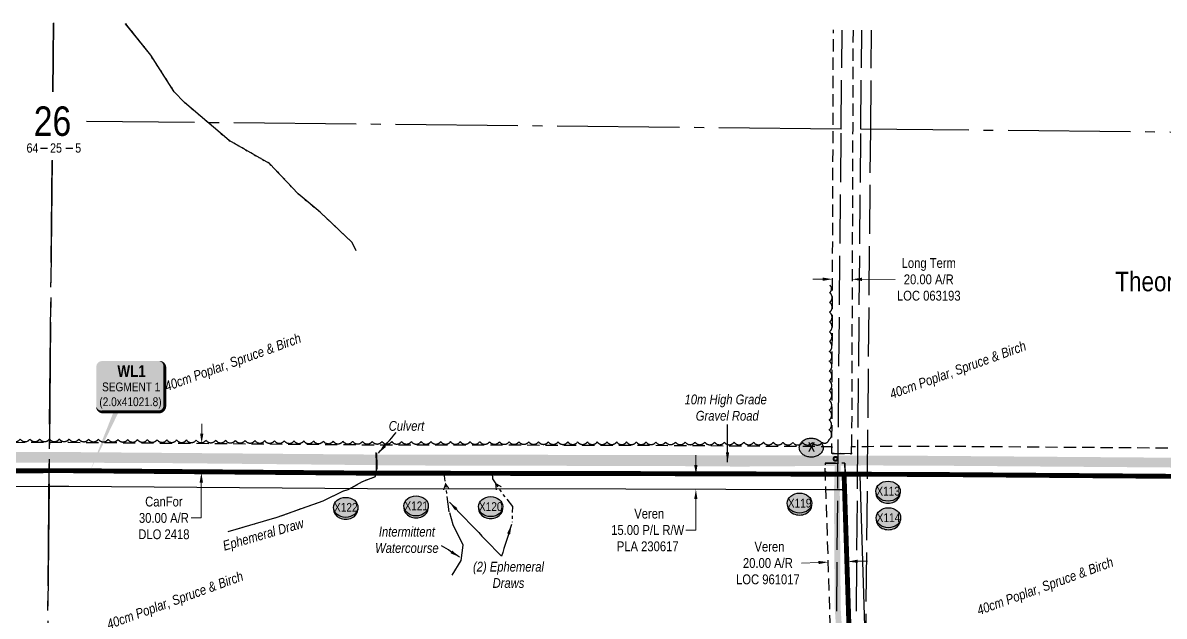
# Model space of a CAD drawing. Extents: x 454172 to 490274, y 6043290 to 6049925.
# Drawn here: x 456708 to 457873, y 6046310 to 6046915 of the extents above; entities that cross this region are included whole.
import ezdxf
from ezdxf.enums import TextEntityAlignment as Align

# ---------------------------------------------------------------- set-up
doc = ezdxf.new("R2010")
doc.units = 0
doc.header["$LTSCALE"] = 5
doc.header["$PDMODE"] = 35
doc.header["$PDSIZE"] = 5
for name, pattern in [('0', [1, 1, 0]), ('foc-ACCESSROAD', [3.75, 2.5, -1.25]), ('foc-QUARTERLINE', [33, 25, -3, 2, -3]), ('foc-TOPO', [1, 0.2, -0.8]), ('foc-TOPO-ephemeral', [6.25, 3.125, -0.625, 0.625, -0.625, 0.625, -0.625]), ('foc-UNSURVEYED', [12.5, 10, -2.5]), ('foc-WHEELTRACKS', [2, 0.4, -1.6])]:
    doc.linetypes.add(name, pattern=pattern)
doc.layers.get('Defpoints').update_dxf_attribs({"color": 9})
for name, color, linetype in [('10', 1, 'Continuous'), ('9', 3, 'Continuous'), ('AS-ROADS', 254, 'Continuous'), ('C-AR', 13, 'foc-ACCESSROAD'), ('C-RW', 13, 'Continuous'), ('C-SYMBOL', 7, 'Continuous'), ('CG-NOTES', 7, 'Continuous'), ('F-AR', 190, 'foc-ACCESSROAD'), ('L-QSEC', 8, 'foc-QUARTERLINE'), ('L-SECLBL', 7, 'Continuous'), ('L-SECQ', 8, 'foc-QUARTERLINE'), ('L-USEC', 7, 'foc-UNSURVEYED'), ('P-CROSSINGS', 250, 'Continuous'), ('P-PROPOSED', 10, 'Continuous'), ('T-BUSH', 110, '0'), ('T-BUSH-T', 110, 'Continuous'), ('T-DRAW', 143, 'foc-TOPO-ephemeral'), ('T-GENERAL', 48, 'foc-TOPO'), ('T-WATER', 160, 'Continuous'), ('T-WATER-P3', 160, 'foc-WHEELTRACKS'), ('T-WATER-T', 170, 'Continuous')]:
    doc.layers.add(name, color=color, linetype=linetype)
for name, color, linetype, lineweight in [('C-AR-T', 13, 'Continuous', 9), ('C-RW-T', 13, 'Continuous', 9), ('F-AR-T', 190, 'Continuous', 9)]:
    doc.layers.add(name, color=color, linetype=linetype, lineweight=lineweight)
doc.styles.add('175L', font='ARIALN.TTF', dxfattribs={"height": 20})
doc.styles.add('80', font='ARIALN.TTF', dxfattribs={"height": 10})
doc.styles.add('80CG', font='ARIALN.TTF', dxfattribs={"height": 10})
doc.styles.add('80L', font='ARIALN.TTF', dxfattribs={"height": 10})
doc.styles.add('80LS', font='ARIALNI.TTF', dxfattribs={"height": 10})
doc.styles.add('BOLD', font='ARIALNB.TTF')
doc.styles.add('Crossing', font='ARIALN.TTF', dxfattribs={"height": 10})
doc.styles.add('foc-LtypeFont', font='ARIALN.TTF', dxfattribs={"height": 7.35})
doc.styles.add('SIMPLEX', font='ARIALN.TTF')
doc.linetypes.add('foc-TOPO-flowdirection-NOLINE', pattern='A,0,[">",foc-LtypeFont,S=0.3,R=0,X=0,Y=-0.945],-20,[">",foc-LtypeFont,S=0.3,R=0,X=0,Y=-0.945],0', length=20)
doc.dimstyles.new('Compass 5 000', dxfattribs={"dimscale": 5, "dimtxt": 9, "dimasz": 2, "dimexe": 0.2, "dimexo": 0.0625, "dimgap": 0.5, "dimtad": 0, "dimtih": 1, "dimtoh": 1, "dimzin": 0, "dimdsep": 46, "dimtxsty": '80CG', "dimcen": 0.1, "dimse1": 1, "dimse2": 1, "dimclrd": 256, "dimclrt": 256, "dimaunit": 1, "dimadec": 4, "dimazin": 0, "dimtfac": 0.06, "dimtofl": 0, "dimtmove": 0, "dimatfit": 1, "dimfxl": 0.2, "dimtolj": 1, "dimtzin": 0, "dimlwd": -1, "dimarcsym": 0})

# ---------------------------------------------------------------- blocks, each defined once
blk = doc.blocks.new('L-SECLBL')
at = {"layer": '9', "color": 7}
for p, q in [((-5.1, -27.8), (-12.3, -27.8)), ((20.7, -27.8), (13.5, -27.8))]:
    blk.add_line(p, q, dxfattribs=at)
at = {"layer": '10', "color": 2, "style": 'SIMPLEX'}
blk.add_attdef('SEC', text='', height=30, dxfattribs=at).set_placement((0, 0), align=Align.MIDDLE)
at = {"layer": '10', "color": 5, "style": '80L'}
blk.add_attdef('TWP', text='', height=9.5, dxfattribs=at).set_placement((-14.4, -27.4), align=Align.MIDDLE_RIGHT)
blk.add_attdef('RGE', text='', height=9.5, dxfattribs=at).set_placement((3.6, -27.4), align=Align.MIDDLE_CENTER)
blk.add_attdef('MER', text='', height=9.5, dxfattribs=at).set_placement((23.2, -27.4), align=Align.MIDDLE_LEFT)
blk = doc.blocks.new('*D243')
at = {"layer": 'C-AR-T', "transparency": 16777216}
for p, q in [((457519.8, 6046364.4), (457502.5, 6046363.9)), ((457559.8, 6046365.7), (457569.8, 6046366))]:
    blk.add_line(p, q, dxfattribs=at)
for points in [[(457519.8, 6046366.1), (457519.9, 6046362.8), (457529.8, 6046364.8)], [(457559.8, 6046367.4), (457559.9, 6046364.1), (457549.8, 6046365.4)]]:
    blk.add_solid(points, dxfattribs=at)
at = {"layer": 'Defpoints', "color": 0, "transparency": 16777216}
for p in [(457529.5, 6046376.3), (457549.4, 6046376.9), (457529.8, 6046364.8)]:
    blk.add_point(p, dxfattribs=at)
at = {"layer": 'C-AR-T', "transparency": 16777216, "insert": (457468.2, 6046363.9), "char_height": 10, "attachment_point": 5, "style": '80CG'}
blk.add_mtext('\\A1; Veren\\P20.00 A/R\\PLOC 961017', dxfattribs=at)
blk = doc.blocks.new('*D246')
at = {"layer": 'C-RW-T', "transparency": 16777216}
for p, q in [((457394.7, 6046464.1), (457394.7, 6046474.1)), ((457394.7, 6046429.1), (457394.6, 6046397.6)), ((457394.6, 6046397.6), (457384.6, 6046397.6))]:
    blk.add_line(p, q, dxfattribs=at)
for points in [[(457393, 6046464.1), (457396.4, 6046464.1), (457394.7, 6046454.1)], [(457393, 6046429.1), (457396.3, 6046429.1), (457394.7, 6046439.1)]]:
    blk.add_solid(points, dxfattribs=at)
at = {"layer": 'Defpoints', "color": 0, "transparency": 16777216}
for p in [(457311.1, 6046454.2), (457311.1, 6046439.2), (457394.7, 6046439.1)]:
    blk.add_point(p, dxfattribs=at)
at = {"layer": 'C-RW-T', "transparency": 16777216, "insert": (457345.5, 6046397.6), "char_height": 10, "attachment_point": 5, "style": '80CG'}
blk.add_mtext('\\A1; Veren\\P15.00 P/L R/W\\PPLA 230617', dxfattribs=at)
blk = doc.blocks.new('AA')
at = {"const_width": 4}
blk.add_lwpolyline([(-1, 0, 1), (1, 0, 1)], format="xyb", close=True, dxfattribs=at)
blk.add_circle((0, 0), 2)
blk = doc.blocks.new('Route_Letters')
h = blk.add_hatch(color=255)
h.dxf.hatch_style = 1
edge = h.paths.add_edge_path()
edge.add_ellipse((-0.1, 0.5), major_axis=(-12, 0), ratio=0.789318, start_angle=0, end_angle=360)
at = {"color": 5}
blk.add_open_spline([(-12.3, 0.5), (-12.3, -0.3), (-12.2, -1), (-11.7, -2.8), (-11.1, -3.9), (-9.6, -5.8), (-8.5, -6.7), (-6.2, -8), (-4.9, -8.5), (-2.1, -9.2), (-0.7, -9.3), (2.2, -9.1), (3.6, -8.8), (6.3, -7.9), (7.5, -7.2), (9.5, -5.6), (10.4, -4.6), (11.6, -2.5), (12, -1.4), (12.2, 0.9), (12, 2.1), (11.2, 4.3), (10.5, 5.4), (8.8, 7.2), (7.7, 8), (5.3, 9.2), (3.9, 9.7), (1.1, 10.2), (-0.4, 10.2), (-3.2, 9.9), (-4.6, 9.6), (-7.2, 8.5), (-8.3, 7.7), (-10.2, 6), (-11, 5), (-12, 2.9), (-12.3, 1.7), (-12.3, 0.5), (-12.3, 0.5), (-12.3, 0.5)], degree=3, knots=[0, 0, 0, 0, 0.219529, 0.219529, 0.575727, 0.575727, 0.931924, 0.931924, 1.288121, 1.288121, 1.644318, 1.644318, 2.000515, 2.000515, 2.356712, 2.356712, 2.712909, 2.712909, 3.069107, 3.069107, 3.425304, 3.425304, 3.781501, 3.781501, 4.137698, 4.137698, 4.493895, 4.493895, 4.850092, 4.850092, 5.20629, 5.20629, 5.562487, 5.562487, 5.918684, 5.918684, 6.274881, 6.274881, 6.283185, 6.283185, 6.283185, 6.283185], dxfattribs=at)
at = {"color": 14, "style": 'BOLD'}
blk.add_attdef('A', text='', height=9.5, dxfattribs=at).set_placement((0.2, 1), align=Align.MIDDLE)
blk = doc.blocks.new('*D120')
at = {"layer": 'Defpoints', "color": 0, "transparency": 16777216}
for p in [(457534.2, 6046666.6), (457554.2, 6046666.5), (457534.2, 6046653.5)]:
    blk.add_point(p, dxfattribs=at)
at = {"layer": 'F-AR-T', "transparency": 16777216}
for p, q in [((457524.2, 6046653.5), (457514.2, 6046653.6)), ((457564.2, 6046653.4), (457598.1, 6046653.3))]:
    blk.add_line(p, q, dxfattribs=at)
for points in [[(457524.2, 6046655.2), (457524.2, 6046651.9), (457534.2, 6046653.5)], [(457564.2, 6046655.1), (457564.2, 6046651.7), (457554.2, 6046653.4)]]:
    blk.add_solid(points, dxfattribs=at)
at = {"layer": 'F-AR-T', "transparency": 16777216, "insert": (457632.4, 6046653.3), "char_height": 10, "attachment_point": 5, "style": '80CG'}
blk.add_mtext('\\A1;Long Term\\P20.00 A/R\\PLOC 063193', dxfattribs=at)
blk = doc.blocks.new('*D126')
at = {"layer": 'Defpoints', "color": 0, "transparency": 16777216}
for p in [(456890.2, 6046486), (456963.2, 6046485.4), (456963, 6046455.4)]:
    blk.add_point(p, dxfattribs=at)
at = {"layer": 'F-AR-T', "transparency": 16777216}
for p, q in [((456890.3, 6046496), (456890.4, 6046506)), ((456889.9, 6046446), (456889.6, 6046409.9)), ((456889.6, 6046409.9), (456879.6, 6046409.9))]:
    blk.add_line(p, q, dxfattribs=at)
for points in [[(456888.7, 6046496.1), (456892, 6046496), (456890.2, 6046486)], [(456888.2, 6046446.1), (456891.6, 6046446), (456890, 6046456)]]:
    blk.add_solid(points, dxfattribs=at)
at = {"layer": 'F-AR-T', "transparency": 16777216, "insert": (456851.7, 6046409.9), "char_height": 10, "attachment_point": 5, "style": '80CG'}
blk.add_mtext('\\A1;CanFor\\P30.00 A/R\\PDLO 2418', dxfattribs=at)
blk = doc.blocks.new('xing2')
h = blk.add_hatch(color=50)
h.dxf.hatch_style = 1
edge = h.paths.add_edge_path()
edge.add_ellipse((0, 0), major_axis=(-12.5, 0), ratio=0.816297, start_angle=0, end_angle=360)
h = blk.add_hatch(color=250)
h.dxf.hatch_style = 1
edge = h.paths.add_edge_path()
edge.add_ellipse((0, -2), major_axis=(-12.5, 0), ratio=0.816297, start_angle=0, end_angle=180)
edge.add_line((12.5, -2), (12.5, 0))
edge.add_ellipse((0, 0), major_axis=(-12.5, 0), ratio=0.816297, start_angle=0, end_angle=180, ccw=False)
edge.add_line((-12.5, 0), (-12.5, -2))
at = {"color": 250}
blk.add_ellipse((0, 0), major_axis=(-12.5, 0), ratio=0.816297, dxfattribs=at)
blk.add_ellipse((0, -2), major_axis=(-12.5, 0), ratio=0.816297, start_param=0, end_param=3.141593, dxfattribs=at)
at = {"color": 250, "style": 'Crossing'}
blk.add_attdef('CROSSING', text='', height=9, dxfattribs=at).set_placement((0.1, 0), align=Align.MIDDLE_CENTER)
at = {"color": 250, "style": 'Crossing', "flags": 1}
for tag, p in [('OWNER', (0.1, -12.5)), ('DESCRIPTION', (0.1, -25.8)), ('LOCATION', (0.1, -39.3)), ('DWG_REF', (0.1, -52.8))]:
    blk.add_attdef(tag, text='', height=9, dxfattribs=at).set_placement(p, align=Align.MIDDLE_CENTER)
blk = doc.blocks.new('*U294')
h = blk.add_hatch(color=254)
edge = h.paths.add_edge_path()
edge.add_line((-29, -33.5), (29, -33.5))
edge.add_arc((29, -27.5), 6, 270, 360)
edge.add_line((35, -27.5), (35, 12.5))
edge.add_arc((29, 12.5), 6, 0, 90)
edge.add_line((29, 18.5), (-29, 18.5))
edge.add_arc((-29, 12.5), 6, 90, 180)
edge.add_line((-35, 12.5), (-35, -27.5))
edge.add_arc((-29, -27.5), 6, 180, 270)
at = {"color": 1, "true_color": 0xff1414, "flags": 128}
blk.add_lwpolyline([(-29, -33.5, 3, 3, 0), (29, -33.5, 3, 3, 0.414214), (35, -27.5, 3, 3, 0), (35, 12.5, 3, 0, 0.414214), (29, 18.5, 0, 0, 0), (-29, 18.5, 0, 0, 0.414214), (-35, 12.5, 0, 0, 0), (-35, -27.5, 0, 3, 0.414214)], format="xyseb", close=True, dxfattribs=at)
blk.add_lwpolyline([(-40.7, -92.5, 0, 7.5, 0), (0, 0, 0, 0, 0)], format="xyseb", dxfattribs=at)
at = {"color": 1, "true_color": 0xff1414}
for tag, p, height, style in [('TEMP_AREA_W1_001', (-9.2, 2.2), 12, 'BOLD'), ('ENTER_TEXT_001', (-30.7, -12.5), 9, '80')]:
    blk.add_attdef(tag, p, '', height=height, dxfattribs=dict(at, style=style))

msp = doc.modelspace()

# ---------------------------------------------------------------- hatches: boundary and pattern name
at = {"layer": 'AS-ROADS'}
h = msp.add_hatch(color=256, dxfattribs=at)
h.dxf.hatch_style = 1
edge = h.paths.add_edge_path()
edge.add_line((456634.794, 6046476.731), (456634.7, 6046466.736))
edge.add_line((456634.7, 6046466.736), (456846.564, 6046465.958))
edge.add_line((456846.564, 6046465.958), (457016.924, 6046464.321))
edge.add_line((457016.924, 6046464.321), (457091.383, 6046463.552))
edge.add_arc((457091.435, 6046468.549), 4.997, 269.407846, 269.76504)
edge.add_line((457091.414, 6046463.552), (457193.538, 6046463.133))
edge.add_arc((457193.558, 6046468.13), 4.997, 269.765043, 269.973672)
edge.add_line((457193.556, 6046463.133), (457343.601, 6046463.064))
edge.add_line((457343.601, 6046463.064), (457439.342, 6046462.347))
edge.add_arc((457439.38, 6046467.345), 4.997, 269.571222, 270.419859)
edge.add_line((457439.416, 6046462.347), (457539.664, 6046463.082))
edge.add_arc((457539.628, 6046468.079), 4.997, 270.419853, 270.88764)
edge.add_line((457539.705, 6046463.082), (457565.832, 6046463.487))
edge.add_line((457565.832, 6046463.487), (457565.677, 6046473.481))
edge.add_line((457565.677, 6046473.481), (457539.571, 6046473.076))
edge.add_line((457539.571, 6046473.076), (457439.38, 6046472.342))
edge.add_line((457439.38, 6046472.342), (457343.658, 6046473.059))
edge.add_arc((457343.621, 6046468.061), 4.997, 89.571226, 89.973667)
edge.add_line((457343.623, 6046473.059), (457193.57, 6046473.128))
edge.add_line((457193.57, 6046473.128), (457091.471, 6046473.546))
edge.add_line((457091.471, 6046473.546), (457017.02, 6046474.316))
edge.add_line((457017.02, 6046474.316), (456846.645, 6046475.953))
edge.add_arc((456846.597, 6046470.956), 4.998, 89.449458, 89.789704)
edge.add_line((456846.615, 6046475.953), (456634.794, 6046476.731))
h = msp.add_hatch(color=256, dxfattribs=at)
h.dxf.hatch_style = 1
edge = h.paths.add_edge_path()
edge.add_line((457671.113, 6045999.088), (457669.515, 6046013.717))
edge.add_line((457669.515, 6046013.717), (457670.518, 6046023.636))
edge.add_line((457670.518, 6046023.636), (457673.488, 6046038.617))
edge.add_line((457673.488, 6046038.617), (457693.939, 6046111.276))
edge.add_arc((457691.053, 6046112.089), 2.998, 344.279558, 348.200757)
edge.add_line((457693.988, 6046111.476), (457698.17, 6046131.494))
edge.add_arc((457695.235, 6046132.107), 2.998, 348.200757, 351.355244)
edge.add_line((457698.199, 6046131.657), (457699.767, 6046141.971))
edge.add_arc((457696.803, 6046142.422), 2.998, 351.355244, 356.358499)
edge.add_line((457699.795, 6046142.232), (457700.422, 6046152.079))
edge.add_arc((457697.43, 6046152.269), 2.998, 356.358499, 364.924011)
edge.add_line((457700.417, 6046152.526), (457699.49, 6046163.281))
edge.add_arc((457696.503, 6046163.024), 2.998, 4.924012, 16.534039)
edge.add_line((457699.377, 6046163.877), (457696.628, 6046173.139))
edge.add_arc((457693.753, 6046172.286), 2.998, 16.534039, 27.558216)
edge.add_line((457696.412, 6046173.673), (457691.687, 6046182.726))
edge.add_arc((457689.029, 6046181.339), 2.998, 27.558216, 40.610573)
edge.add_line((457691.305, 6046183.291), (457685.204, 6046190.406))
edge.add_arc((457682.928, 6046188.454), 2.998, 40.610572, 50.010089)
edge.add_line((457684.855, 6046190.752), (457678.76, 6046195.864))
edge.add_arc((457676.833, 6046193.567), 2.998, 50.010089, 54.94709)
edge.add_line((457678.555, 6046196.021), (457672.563, 6046200.225))
edge.add_arc((457670.841, 6046197.771), 2.998, 54.94709, 61.078962)
edge.add_line((457672.291, 6046200.395), (457642.331, 6046216.948))
edge.add_line((457642.331, 6046216.948), (457615.58, 6046232.77))
edge.add_line((457615.58, 6046232.77), (457564.666, 6046268.631))
edge.add_line((457564.666, 6046268.631), (457553.235, 6046278.714))
edge.add_line((457553.235, 6046278.714), (457547.303, 6046286.411))
edge.add_line((457547.303, 6046286.411), (457545.764, 6046291.018))
edge.add_line((457545.764, 6046291.018), (457543.718, 6046299.081))
edge.add_line((457543.718, 6046299.081), (457542.483, 6046317.397))
edge.add_line((457542.483, 6046317.397), (457541.602, 6046435.726))
edge.add_line((457541.602, 6046435.726), (457542.625, 6046467.984))
edge.add_line((457542.625, 6046467.984), (457536.631, 6046468.174))
edge.add_line((457536.631, 6046468.174), (457535.606, 6046435.857))
edge.add_arc((457538.603, 6046435.762), 2.998, 178.18431, 180.42631)
edge.add_line((457535.605, 6046435.74), (457536.487, 6046317.263))
edge.add_arc((457539.485, 6046317.285), 2.998, 180.42631, 183.857418)
edge.add_line((457536.493, 6046317.083), (457537.753, 6046298.406))
edge.add_arc((457540.744, 6046298.608), 2.998, 183.857418, 194.242136)
edge.add_line((457537.838, 6046297.87), (457539.979, 6046289.435))
edge.add_arc((457542.885, 6046290.173), 2.998, 194.242136, 198.471344)
edge.add_line((457540.041, 6046289.223), (457541.775, 6046284.032))
edge.add_arc((457544.619, 6046284.982), 2.998, 198.471344, 217.621739)
edge.add_line((457542.244, 6046283.151), (457548.661, 6046274.826))
edge.add_arc((457551.036, 6046276.656), 2.998, 217.621739, 228.583738)
edge.add_line((457549.052, 6046274.407), (457560.821, 6046264.026))
edge.add_arc((457562.805, 6046266.274), 2.998, 228.583738, 234.841047)
edge.add_line((457561.078, 6046263.823), (457612.224, 6046227.798))
edge.add_arc((457613.951, 6046230.25), 2.998, 234.841047, 239.398681)
edge.add_line((457612.424, 6046227.669), (457639.316, 6046211.764))
edge.add_arc((457640.843, 6046214.345), 2.998, 239.398681, 241.078962)
edge.add_line((457639.393, 6046211.721), (457669.251, 6046195.224))
edge.add_line((457669.251, 6046195.224), (457675.005, 6046191.186))
edge.add_line((457675.005, 6046191.186), (457680.812, 6046186.316))
edge.add_line((457680.812, 6046186.316), (457686.529, 6046179.648))
edge.add_line((457686.529, 6046179.648), (457690.961, 6046171.155))
edge.add_line((457690.961, 6046171.155), (457693.542, 6046162.462))
edge.add_line((457693.542, 6046162.462), (457694.423, 6046152.235))
edge.add_line((457694.423, 6046152.235), (457693.819, 6046142.743))
edge.add_line((457693.819, 6046142.743), (457692.283, 6046132.64))
edge.add_line((457692.283, 6046132.64), (457688.139, 6046112.802))
edge.add_line((457688.139, 6046112.802), (457667.683, 6046040.129))
edge.add_arc((457670.569, 6046039.316), 2.998, 164.279558, 168.787673)
edge.add_line((457667.628, 6046039.899), (457664.608, 6046024.662))
edge.add_arc((457667.549, 6046024.079), 2.998, 168.787673, 174.229296)
edge.add_line((457664.566, 6046024.381), (457663.517, 6046014.006))
edge.add_arc((457666.5, 6046013.704), 2.998, 174.229296, 186.233748)
edge.add_line((457663.52, 6046013.379), (457665.152, 6045998.437))
edge.add_line((457665.152, 6045998.437), (457671.113, 6045999.088))

# ---------------------------------------------------------------- linework, layer by layer
at = {"layer": 'AS-ROADS', "const_width": 9.995, "flags": 128}
msp.add_lwpolyline([(458857.41, 6046465.245), (458501.091, 6046465.073), (458432.703, 6046465.682), (458364.758, 6046465.953), (458261.243, 6046466.365), (458122.894, 6046466.696), (457969.033, 6046465.702), (457630.912, 6046468.309), (457569.907, 6046468.485), (457511.499, 6046468.653), (457323.261, 6046469.195), (457059.791, 6046469.632), (456754.667, 6046472.15), (456734.592, 6046472.121), (456420.301, 6046471.653)], dxfattribs=at)
at = {"layer": 'C-AR', "flags": 128}
msp.add_lwpolyline([(457759.365, 6045075.927), (457775.617, 6045148.55), (457778.201, 6045175.746), (457778.482, 6045178.709), (457777.685, 6045188.685), (457763.976, 6045242.108), (457750.62, 6045305.17), (457739.646, 6045328.539), (457715.108, 6045363.029), (457688.72, 6045409.91), (457679.653, 6045436.963), (457684.196, 6045457.794), (457702.439, 6045478.37), (457724.918, 6045495.718), (457733.074, 6045507.85), (457735.667, 6045523.054), (457739.938, 6045608.563), (457738.625, 6045674.832), (457738.518, 6045694.83), (457737.35, 6045815.497), (457737.152, 6045831.308), (457730.656, 6045854.576), (457664.987, 6045981.102), (457662.858, 6045985.207), (457657.492, 6045999.877), (457657.008, 6046011.337), (457656.465, 6046024.182), (457665.102, 6046051.198), (457687.443, 6046142.539), (457688.993, 6046161.825), (457679.979, 6046178.315), (457672.744, 6046186.447), (457657.358, 6046195.465), (457629.122, 6046210.255), (457567.993, 6046252.051), (457546.2, 6046266.952), (457538.087, 6046279.545), (457532.267, 6046288.579), (457526.981, 6046453.616), (457526.591, 6046465.797), (457539.817, 6046465.775), (457546.603, 6046465.763), (457546.994, 6046453.559), (457552.08, 6046294.755), (457560.826, 6046281.182), (457568.217, 6046276.128), (457639.442, 6046227.428), (457667.061, 6046212.963), (457685.586, 6046202.104), (457696.437, 6046189.908), (457709.409, 6046166.177), (457707.265, 6046139.505), (457684.355, 6046045.773), (457676.588, 6046021.477), (457677.024, 6046011.151), (457677.333, 6046003.826), (457681.192, 6045993.278), (457687.618, 6045980.892), (457749.352, 6045861.947), (457757.108, 6045834.169), (457757.339, 6045815.719), (457758.519, 6045694.938), (457758.626, 6045674.938), (457759.941, 6045608.103), (457755.585, 6045520.866), (457752.069, 6045500.256), (457739.708, 6045481.866), (457716.152, 6045463.689), (457702.626, 6045448.432), (457700.37, 6045438.089), (457707.082, 6045418.066), (457732.018, 6045373.762), (457756.986, 6045338.669), (457769.708, 6045311.578), (457783.455, 6045246.668), (457797.486, 6045191.991), (457798.559, 6045178.557), (457798.275, 6045175.563), (457795.406, 6045145.377), (457779.824, 6045075.741)], dxfattribs=at)
at = {"layer": 'C-RW'}
for points in [[(456420.256, 6046456.66), (456734.614, 6046457.128), (456754.616, 6046457.158), (457059.717, 6046454.64), (457323.227, 6046454.203), (457526.981, 6046453.616), (457539.704, 6046453.579), (457546.994, 6046453.559), (457561.969, 6046453.516), (457566.921, 6046299.382)], [(457552.08, 6046294.755), (457547.473, 6046438.465), (457539.564, 6046438.491), (457527.464, 6046438.531), (457323.195, 6046439.222), (457059.649, 6046439.659), (456754.571, 6046442.177), (456734.472, 6046442.147), (456420.213, 6046441.678)]]:
    msp.add_lwpolyline(points, dxfattribs=at)
at = {"layer": 'F-AR', "flags": 128}
msp.add_lwpolyline([(457555.093, 6046907.637), (457554.739, 6046806.58), (457554.028, 6046603.646), (457553.994, 6046593.891), (457553.579, 6046475.505), (457539.908, 6046475.529), (457533.569, 6046475.54), (457533.987, 6046594.033), (457534.021, 6046603.787), (457534.736, 6046806.773), (457535.091, 6046907.812)], dxfattribs=at)
msp.add_lwpolyline([(455059.363, 6046496.437), (455079.322, 6046493.075), (455081.296, 6046500.916), (455081.917, 6046503.386), (455104.68, 6046499.295), (455111.66, 6046498.04), (455141.597, 6046493.916), (455171.677, 6046491.021), (455232.067, 6046488.932), (455373.953, 6046489.68), (455709.162, 6046487.674), (455852.474, 6046486.174), (455909.68, 6046487.569), (455939.849, 6046488.304), (455952.761, 6046488.619), (456126.408, 6046488.79), (456135.034, 6046488.798), (456151.735, 6046488.672), (456151.516, 6046483.487), (456151.283, 6046477.962), (456171.301, 6046477.927), (456171.535, 6046483.488), (456171.748, 6046488.523), (456234.908, 6046488.05), (456420.347, 6046486.661), (456734.898, 6046487.131), (456754.717, 6046487.16), (457059.866, 6046484.642), (457323.295, 6046484.205), (457533.595, 6046482.926), (457533.584, 6046479.738), (457533.57, 6046475.54), (457539.908, 6046475.529), (457553.58, 6046475.506), (457553.595, 6046479.706), (457553.606, 6046482.869), (457570.138, 6046482.964), (457630.991, 6046483.319), (457969.042, 6046480.712), (458122.864, 6046481.705), (458261.311, 6046481.375), (458364.971, 6046480.961), (458417.664, 6046480.752), (458432.657, 6046480.692), (458501.101, 6046480.082), (458857.267, 6046480.254), (459061.426, 6046484.053), (459069.037, 6046484.343), (459076.631, 6046484.93), (459084.196, 6046485.814), (459091.721, 6046486.992), (459099.195, 6046488.463), (459113.941, 6046492.275), (459170.123, 6046509.165), (459189.988, 6046515.137), (459190.163, 6046511.08), (459190.398, 6046505.644), (459200.277, 6046508.473), (459210.158, 6046511.303), (459209.904, 6046517.165), (459209.736, 6046521.073), (459230.463, 6046527.304), (459308.029, 6046552.046), (459417.53, 6046584.612), (459424.954, 6046586.676), (459432.448, 6046588.473), (459440.001, 6046589.999), (459447.605, 6046591.255), (459455.248, 6046592.237), (459462.922, 6046592.944), (459470.616, 6046593.376), (459478.32, 6046593.532), (459486.026, 6046593.413), (459493.722, 6046593.016), (459501.399, 6046592.344), (459509.047, 6046591.398), (459516.656, 6046590.178), (459524.216, 6046588.687), (459531.718, 6046586.925), (459539.153, 6046584.895), (459546.509, 6046582.6), (459553.779, 6046580.044), (459560.952, 6046577.228), (459568.02, 6046574.157), (459574.974, 6046570.836), (459588.501, 6046563.455), (459616.17, 6046547.045), (459609.348, 6046540.624), (459603.89, 6046535.487), (459601.939, 6046533.866), (459596.254, 6046529.143), (459592.624, 6046526.128), (459573.197, 6046537.65), (459567.434, 6046540.93), (459561.557, 6046544.001), (459555.574, 6046546.859), (459549.492, 6046549.502), (459543.32, 6046551.925), (459537.064, 6046554.124), (459530.734, 6046556.099), (459524.337, 6046557.845), (459517.882, 6046559.361), (459511.377, 6046560.645), (459504.829, 6046561.694), (459498.248, 6046562.508), (459491.643, 6046563.086), (459485.021, 6046563.428), (459478.391, 6046563.531), (459471.761, 6046563.396), (459465.14, 6046563.025), (459458.538, 6046562.416), (459451.961, 6046561.571), (459445.418, 6046560.491), (459438.919, 6046559.177), (459426.082, 6046555.855), (459316.865, 6046523.374), (459239.34, 6046498.645), (459200.085, 6046486.844), (459169.843, 6046477.752), (459122.578, 6046463.544), (459114.114, 6046461.178), (459105.564, 6046459.145), (459096.94, 6046457.448), (459088.258, 6046456.088), (459079.529, 6046455.069), (459061.984, 6046454.056), (458857.554, 6046450.253), (458501.027, 6046450.08), (458432.606, 6046450.69), (458364.698, 6046450.96), (458261.195, 6046451.373), (458122.924, 6046451.703), (457969.024, 6046450.71), (457630.832, 6046453.317), (457569.864, 6046453.493), (457546.994, 6046453.559), (457546.603, 6046465.763), (457539.817, 6046465.775), (457526.591, 6046465.797), (457526.981, 6046453.616), (457323.227, 6046454.203), (457059.717, 6046454.64), (456754.616, 6046457.158), (456734.614, 6046457.128), (456420.256, 6046456.66), (456134.936, 6046458.796), (455953.141, 6046458.617), (455939.558, 6046458.286), (455909.39, 6046457.551), (455852.682, 6046456.168), (455708.915, 6046457.674), (455373.956, 6046459.678), (455232.253, 6046458.801), (455204.212, 6046459.142), (455176.201, 6046460.51), (455148.259, 6046462.904), (455120.424, 6046466.32), (455104.381, 6046468.889), (455092.732, 6046470.755), (455037.93, 6046482.652), (454791.383, 6046545.717), (454626.591, 6046577.365), (454456.425, 6046604.853), (454300.887, 6046630.925), (454301.087, 6046650.81), (454301.192, 6046661.295), (454461.297, 6046634.456), (454631.813, 6046606.912), (454756.046, 6046583.072), (454756.675, 6046582.932), (454797.936, 6046575.009), (454864.847, 6046557.86), (454868.492, 6046556.926), (454866.285, 6046548.153), (454866.056, 6046547.244), (454865.546, 6046545.22), (455001.31, 6046511.048), (455040.102, 6046501.283), (455059.363, 6046496.437)], close=True, dxfattribs=at)
at = {"layer": 'L-QSEC'}
for p, q in [((456738.294, 6046844.77), (456738.957, 6046914.766)), ((457542.984, 6046806.691), (456772.678, 6046814.45)), ((458333.269, 6046799.23), (457563.103, 6046806.504)), ((456730.392, 6046010.521), (456737.631, 6046774.794))]:
    msp.add_line(p, q, dxfattribs=at)
at = {"layer": 'L-SECQ'}
for p, q in [((456738.96, 6046915.08), (456738.294, 6046844.796)), ((456737.631, 6046774.799), (456730.392, 6046010.507))]:
    msp.add_line(p, q, dxfattribs=at)
at = {"layer": 'L-USEC'}
for p, q in [((457542.984, 6046806.691), (457543.923, 6046907.735)), ((457563.103, 6046806.504), (457564.042, 6046907.559)), ((457573.143, 6046806.411), (457574.082, 6046907.471)), ((457535.513, 6046002.429), (457542.984, 6046806.691)), ((457555.632, 6046002.243), (457563.103, 6046806.504)), ((457565.765, 6046012.189), (457573.143, 6046806.411))]:
    msp.add_line(p, q, dxfattribs=at)
at = {"layer": 'P-PROPOSED', "flags": 128}
msp.add_lwpolyline([(458857.545, 6046451.253, 4.997, 4.997, 0), (458501.032, 6046451.08, 4.997, 4.997, 0), (458432.609, 6046451.69, 4.997, 4.997, 0), (458261.196, 6046452.373, 4.997, 4.997, 0), (458122.922, 6046452.703, 4.997, 4.997, 0), (457969.026, 6046451.71, 4.997, 4.997, 0), (457630.838, 6046454.317, 4.997, 4.997, 0), (457545.961, 6046454.562, 5, 5, 0), (457527.949, 6046454.613, 5, 5, 0), (457323.23, 6046455.203, 5, 5, 0), (457059.722, 6046455.64, 5, 5, 0), (456754.619, 6046458.157, 5, 5, 0), (456734.612, 6046458.128, 5, 5, 0), (456420.259, 6046457.66, 5, 5, 0)], format="xyseb", dxfattribs=at)
at = {"layer": 'P-PROPOSED', "const_width": 4.997, "flags": 128}
msp.add_lwpolyline([(457545.961, 6046454.562), (457551.09, 6046294.446), (457560.094, 6046280.47), (457567.652, 6046275.303), (457638.926, 6046226.57), (457666.575, 6046212.088), (457684.944, 6046201.321), (457695.614, 6046189.329), (457708.388, 6046165.959), (457706.274, 6046139.665), (457683.392, 6046046.044), (457675.581, 6046021.612), (457676.341, 6046003.628), (457680.274, 6045992.874), (457703.179, 6045948.737), (457676.284, 6045934.778)], dxfattribs=at)
at = {"layer": 'T-BUSH', "flags": 128}
msp.add_lwpolyline([(454659.415, 6046604.686, 0.52056705), (454669.218, 6046602.804, 0.52056705), (454679.022, 6046600.922, 0.52056705), (454688.825, 6046599.04, 0.52056705), (454698.628, 6046597.157, 0.52056705), (454708.432, 6046595.275, 0.52056705), (454718.235, 6046593.393, 0.52056705), (454728.039, 6046591.511, 0.52056705), (454737.842, 6046589.629, 0.52056705), (454747.646, 6046587.747, 0.52056705), (454757.449, 6046585.865, 0.52056705), (454767.174, 6046583.614, 0.52056705), (454776.897, 6046581.353, 0.52056705), (454786.621, 6046579.093, 0.52056705), (454796.344, 6046576.832, 0.52056705), (454806.067, 6046574.572, 0.52056705), (454815.79, 6046572.311, 0.52056705), (454825.513, 6046570.051, 0.52056705), (454835.236, 6046567.791, 0.52056705), (454844.96, 6046565.53, 0.52056705), (454854.683, 6046563.27, 0.52056705), (454864.406, 6046561.009, 0.52056705), (454868.418, 6046568.106, 0.52056705), (454870.854, 6046577.787, 0.52056705), (454873.289, 6046587.467, 0.52056705), (454875.724, 6046597.148, 0.52056705), (454878.159, 6046606.829, 0.52056705), (454880.595, 6046616.51, 0.52056705), (454883.03, 6046626.191, 0.52056705), (454885.465, 6046635.872, 0.52056705), (454887.9, 6046645.553, 0.52056705), (454890.336, 6046655.233, 0.52056705), (454892.771, 6046664.914, 0.52056705), (454902.337, 6046662.647, 0.52056705), (454912.013, 6046660.195, 0.52056705), (454921.69, 6046657.743, 0.52056705), (454931.366, 6046655.29, 0.52056705), (454941.043, 6046652.838, 0.52056705), (454950.719, 6046650.385, 0.52056705), (454960.396, 6046647.933, 0.52056705), (454970.072, 6046645.48, 0.52056705), (454979.749, 6046643.028, 0.52056705), (454989.425, 6046640.575, 0.52056705), (454999.102, 6046638.123, 0.52056705), (455008.778, 6046635.67, 0.52056705), (455018.455, 6046633.218, 0.52056705), (455028.131, 6046630.765, 0.52056705), (455037.808, 6046628.313, 0.52056705), (455047.484, 6046625.861, 0.52056705), (455057.161, 6046623.408, 0.52056705), (455066.837, 6046620.956, 0.52056705), (455076.514, 6046618.503, 0.52056705), (455086.19, 6046616.051, 0.52056705), (455095.867, 6046613.598, 0.52056705), (455105.543, 6046611.146, 0.52056705), (455110.61, 6046605.942, 0.52056705), (455108.174, 6046596.261, 0.52056705), (455105.739, 6046586.58, 0.52056705), (455103.304, 6046576.899, 0.52056705), (455100.868, 6046567.219, 0.52056705), (455098.433, 6046557.538, 0.52056705), (455095.997, 6046547.857, 0.52056705), (455093.562, 6046538.176, 0.52056705), (455091.127, 6046528.495, 0.52056705), (455088.691, 6046518.815, 0.52056705), (455086.256, 6046509.134, 0.52056705), (455092.079, 6046504.906, 0.52056705), (455101.939, 6046503.342, 0.52056705), (455111.798, 6046501.779, 0.52056705), (455121.657, 6046500.215, 0.52056705), (455131.516, 6046498.652, 0.52056705), (455141.376, 6046497.089, 0.52056705), (455151.31, 6046496.113, 0.52056705), (455161.246, 6046495.157, 0.52056705), (455171.183, 6046494.202, 0.52056705), (455181.164, 6046494.107, 0.52056705), (455191.146, 6046494.041, 0.52056705), (455201.128, 6046493.976, 0.52056705), (455211.11, 6046493.911, 0.52056705), (455221.093, 6046493.845, 0.52056705), (455231.075, 6046493.78, 0.52056705), (455241.057, 6046493.714, 0.52056705), (455251.039, 6046493.649, 0.52056705), (455261.022, 6046493.583, 0.52056705), (455271.004, 6046493.518, 0.52056705), (455280.986, 6046493.453, 0.52056705), (455290.968, 6046493.387, 0.52056705), (455300.951, 6046493.322, 0.52056705), (455310.933, 6046493.256, 0.52056705), (455320.915, 6046493.191, 0.52056705), (455330.897, 6046493.125, 0.52056705), (455340.88, 6046493.06, 0.52056705), (455350.862, 6046492.995, 0.52056705), (455360.844, 6046492.929, 0.52056705), (455370.826, 6046492.864, 0.52056705), (455380.809, 6046492.804, 0.52056705), (455390.791, 6046492.745, 0.52056705), (455400.773, 6046492.686, 0.52056705), (455410.755, 6046492.627, 0.52056705), (455420.738, 6046492.569, 0.52056705), (455430.72, 6046492.51, 0.52056705), (455440.702, 6046492.451, 0.52056705), (455450.685, 6046492.393, 0.52056705), (455460.667, 6046492.334, 0.52056705), (455470.649, 6046492.275, 0.52056705), (455480.632, 6046492.216, 0.52056705), (455490.614, 6046492.158, 0.52056705), (455500.596, 6046492.099, 0.52056705), (455510.578, 6046492.04, 0.52056705), (455520.561, 6046491.982, 0.52056705), (455530.543, 6046491.923, 0.52056705), (455540.525, 6046491.864, 0.52056705), (455550.508, 6046491.805, 0.52056705), (455560.49, 6046491.747, 0.52056705), (455570.472, 6046491.688, 0.52056705), (455580.454, 6046491.629, 0.52056705), (455590.437, 6046491.571, 0.52056705), (455600.419, 6046491.512, 0.52056705), (455610.401, 6046491.453, 0.52056705), (455620.384, 6046491.394, 0.52056705), (455630.366, 6046491.336, 0.52056705), (455640.348, 6046491.277, 0.52056705), (455650.33, 6046491.218, 0.52056705), (455660.313, 6046491.16, 0.52056705), (455670.295, 6046491.101, 0.52056705), (455680.277, 6046491.042, 0.52056705), (455690.26, 6046490.983, 0.52056705), (455700.242, 6046490.925, 0.52056705), (455710.224, 6046490.856, 0.52056705), (455720.206, 6046490.753, 0.52056705), (455730.188, 6046490.649, 0.52056705), (455740.17, 6046490.546, 0.52056705), (455750.152, 6046490.442, 0.52056705), (455760.134, 6046490.339, 0.52056705), (455770.116, 6046490.235, 0.52056705), (455780.098, 6046490.132, 0.52056705), (455790.079, 6046490.028, 0.52056705), (455800.061, 6046489.925, 0.52056705), (455810.043, 6046489.821, 0.52056705), (455820.025, 6046489.718, 0.52056705), (455830.007, 6046489.614, 0.52056705), (455839.989, 6046489.511, 0.52056705), (455849.971, 6046489.407, 0.52056705), (455859.951, 6046489.618, 0.52056705), (455869.93, 6046489.862, 0.52056705), (455879.91, 6046490.106, 0.52056705), (455889.889, 6046490.35, 0.52056705), (455899.869, 6046490.595, 0.52056705), (455909.848, 6046490.839, 0.52056705), (455919.828, 6046491.083, 0.52056705), (455929.807, 6046491.327, 0.52056705), (455939.787, 6046491.572, 0.52056705), (455949.766, 6046491.816, 0.52056705), (455959.748, 6046491.856, 0.52056705), (455969.731, 6046491.867, 0.52056705), (455979.713, 6046491.878, 0.52056705), (455989.695, 6046491.889, 0.52056705), (455999.678, 6046491.899, 0.52056705), (456009.66, 6046491.91, 0.52056705), (456019.643, 6046491.921, 0.52056705), (456029.625, 6046491.932, 0.52056705), (456039.608, 6046491.942, 0.52056705), (456049.603, 6046491.941, 0.52056705), (456059.597, 6046491.94, 0.52056705), (456069.592, 6046491.939, 0.52056705), (456079.587, 6046491.938, 0.52056705), (456089.582, 6046491.937, 0.52056705), (456099.577, 6046491.936, 0.52056705), (456109.572, 6046491.905, 0.52056705), (456119.566, 6046491.873, 0.52056705), (456126.933, 6046496.215, 0.52056705), (456131.594, 6046505.056, 0.52056705), (456136.256, 6046513.897, 0.52056705), (456140.918, 6046522.738, 0.52056705), (456145.579, 6046531.579, 0.52056705), (456150.241, 6046540.42, 0.52056705), (456154.903, 6046549.261, 0.52056705), (456160.598, 6046556.372, 0.52056705), (456170.592, 6046556.282, 0.52056705), (456180.587, 6046556.192, 0.52056705), (456190.581, 6046556.101, 0.52056705), (456200.576, 6046556.011, 0.52056705), (456210.57, 6046555.921, 0.52056705), (456220.564, 6046555.831, 0.52056705), (456230.559, 6046555.74, 0.52056705), (456240.553, 6046555.65, 0.52056705), (456241.533, 6046547.158, 0.52056705), (456240.922, 6046537.181, 0.52056705), (456240.311, 6046527.205, 0.52056705), (456239.7, 6046517.229, 0.52056705), (456239.088, 6046507.253, 0.52056705), (456238.477, 6046497.277, 0.52056705), (456242.286, 6046491.397, 0.52056705), (456252.28, 6046491.249, 0.52056705), (456262.273, 6046491.101, 0.52056705), (456272.181, 6046490.954, 0.52056705), (456282.175, 6046490.905, 0.52056705), (456295.74, 6046490.84, 0.52056705), (456305.722, 6046490.766, 0.52056705), (456315.705, 6046490.692, 0.52056705), (456325.687, 6046490.619, 0.52056705), (456335.669, 6046490.545, 0.52056705), (456345.651, 6046490.471, 0.52056705), (456355.633, 6046490.397, 0.52056705), (456365.616, 6046490.323, 0.52056705), (456375.598, 6046490.25, 0.52056705), (456385.58, 6046490.176, 0.52056705), (456395.562, 6046490.102, 0.52056705), (456405.544, 6046490.028, 0.52056705), (456415.527, 6046489.955, 0.52056705), (456425.509, 6046489.949, 0.52056705), (456435.491, 6046489.965, 0.52056705), (456445.474, 6046489.981, 0.52056705), (456455.456, 6046489.997, 0.52056705), (456465.439, 6046490.013, 0.52056705), (456475.421, 6046490.028, 0.52056705), (456485.404, 6046490.044, 0.52056705), (456495.386, 6046490.06, 0.52056705), (456505.368, 6046490.076, 0.52056705), (456515.351, 6046490.091, 0.52056705), (456525.333, 6046490.107, 0.52056705), (456535.316, 6046490.123, 0.52056705), (456545.298, 6046490.139, 0.52056705), (456555.281, 6046490.154, 0.52056705), (456565.263, 6046490.17, 0.52056705), (456575.246, 6046490.186, 0.52056705), (456585.228, 6046490.202, 0.52056705), (456595.211, 6046490.217, 0.52056705), (456605.193, 6046490.233, 0.52056705), (456615.175, 6046490.249, 0.52056705), (456625.158, 6046490.265, 0.52056705), (456635.14, 6046490.281, 0.52056705), (456645.123, 6046490.296, 0.52056705), (456655.105, 6046490.312, 0.52056705), (456665.088, 6046490.328, 0.52056705), (456675.07, 6046490.344, 0.52056705), (456685.053, 6046490.359, 0.52056705), (456695.035, 6046490.375, 0.52056705), (456705.017, 6046490.391, 0.52056705), (456715, 6046490.407, 0.52056705), (456724.982, 6046490.422, 0.52056705), (456734.965, 6046490.438, 0.52056705), (456744.947, 6046490.453, 0.52056705), (456754.93, 6046490.438, 0.52056705), (456764.912, 6046490.356, 0.52056705), (456774.894, 6046490.275, 0.52056705), (456784.876, 6046490.194, 0.52056705), (456794.858, 6046490.112, 0.52056705), (456804.84, 6046490.031, 0.52056705), (456814.822, 6046489.95, 0.52056705), (456824.805, 6046489.868, 0.52056705), (456834.787, 6046489.787, 0.52056705), (456844.769, 6046489.705, 0.52056705), (456854.751, 6046489.624, 0.52056705), (456864.733, 6046489.543, 0.52056705), (456874.715, 6046489.461, 0.52056705), (456884.697, 6046489.38, 0.52056705), (456894.679, 6046489.299, 0.52056705), (456904.662, 6046489.217, 0.52056705), (456914.644, 6046489.136, 0.52056705), (456924.626, 6046489.054, 0.52056705), (456934.608, 6046488.973, 0.52056705), (456944.59, 6046488.892, 0.52056705), (456954.572, 6046488.81, 0.52056705), (456964.554, 6046488.729, 0.52056705), (456974.537, 6046488.648, 0.52056705), (456984.519, 6046488.566, 0.52056705), (456994.501, 6046488.485, 0.52056705), (457004.483, 6046488.404, 0.52056705), (457014.465, 6046488.322, 0.52056705), (457024.447, 6046488.241, 0.52056705), (457034.429, 6046488.159, 0.52056705), (457044.411, 6046488.078, 0.52056705), (457054.394, 6046487.997, 0.52056705), (457064.376, 6046487.964, 0.52056705), (457074.358, 6046487.944, 0.52056705), (457084.341, 6046487.923, 0.52056705), (457094.323, 6046487.902, 0.52056705), (457104.306, 6046487.881, 0.52056705), (457114.288, 6046487.86, 0.52056705), (457124.271, 6046487.839, 0.52056705), (457134.253, 6046487.818, 0.52056705), (457144.235, 6046487.797, 0.52056705), (457154.218, 6046487.776, 0.52056705), (457164.2, 6046487.755, 0.52056705), (457174.183, 6046487.734, 0.52056705), (457184.165, 6046487.713, 0.52056705), (457194.148, 6046487.692, 0.52056705), (457204.13, 6046487.671, 0.52056705), (457214.113, 6046487.65, 0.52056705), (457224.095, 6046487.629, 0.52056705), (457234.077, 6046487.608, 0.52056705), (457244.06, 6046487.587, 0.52056705), (457254.042, 6046487.566, 0.52056705), (457264.025, 6046487.545, 0.52056705), (457274.007, 6046487.524, 0.52056705), (457283.99, 6046487.503, 0.52056705), (457293.972, 6046487.482, 0.52056705), (457303.954, 6046487.461, 0.52056705), (457313.937, 6046487.44, 0.52056705), (457323.919, 6046487.419, 0.52056705), (457333.902, 6046487.398, 0.52056705), (457343.884, 6046487.377, 0.52056705), (457353.867, 6046487.356, 0.52056705), (457363.849, 6046487.336, 0.52056705), (457373.832, 6046487.315, 0.52056705), (457383.814, 6046487.294, 0.52056705), (457393.796, 6046487.273, 0.52056705), (457403.779, 6046487.252, 0.52056705), (457413.761, 6046487.231, 0.52056705), (457423.744, 6046487.21, 0.52056705), (457433.726, 6046487.189, 0.52056705), (457443.709, 6046487.168, 0.52056705), (457453.691, 6046487.147, 0.52056705), (457463.674, 6046487.126, 0.52056705), (457473.656, 6046487.105, 0.52056705), (457483.651, 6046487.044, 0.52056705), (457493.645, 6046486.983, 0.52056705), (457503.64, 6046486.923, 0.52056705), (457513.635, 6046486.862, 0.52056705), (457523.629, 6046486.882, 0.52056705), (457530.623, 6046489.909, 0.52056705), (457530.663, 6046499.904, 0.52056705), (457530.703, 6046509.898, 0.52056705), (457530.743, 6046519.893, 0.52056705), (457530.783, 6046529.888, 0.52056705), (457530.822, 6046539.883, 0.52056705), (457530.862, 6046549.877, 0.52056705), (457530.902, 6046559.872, 0.52056705), (457530.942, 6046569.867, 0.52056705), (457530.982, 6046579.862, 0.52056705), (457531.022, 6046589.856, 0.52056705), (457531.062, 6046599.851, 0.52056705), (457531.102, 6046609.846, 0.52056705), (457531.141, 6046619.841, 0.52056705), (457531.181, 6046629.835, 0.52056705), (457531.221, 6046639.83, 0.52056705), (457531.252, 6046647.439)], format="xyb", dxfattribs=at)
at = {"layer": 'T-DRAW'}
msp.add_line((457142.81, 6046416.314), (457137.896, 6046455.685), dxfattribs=at)
at = {"layer": 'T-DRAW', "flags": 128}
for points in [[(456917.455, 6046396.158), (456967.306, 6046410.689), (457014.433, 6046427.485), (457034.375, 6046437.263), (457039.683, 6046439.066), (457054.481, 6046447.047), (457067.757, 6046452.387), (457068.909, 6046460.02), (457068.515, 6046476.793)], [(457186.641, 6046455.623), (457186.98, 6046449.95), (457197.191, 6046434.774), (457207.374, 6046421.463), (457207.148, 6046405.77)]]:
    msp.add_lwpolyline(points, dxfattribs=at)
at = {"layer": 'T-DRAW', "linetype": 'foc-TOPO-flowdirection-NOLINE', "flags": 128}
msp.add_lwpolyline([(456917.455, 6046396.158), (456967.306, 6046410.689), (457014.433, 6046427.485), (457034.375, 6046437.263), (457039.683, 6046439.066), (457054.481, 6046447.047), (457067.757, 6046452.387), (457068.909, 6046460.02), (457068.515, 6046476.793)], dxfattribs=at)
at = {"layer": 'T-DRAW', "const_width": 1.2, "flags": 128}
for points in [[(457143.147, 6046439.153), (457139.271, 6046444.673), (457137.083, 6046438.433)], [(457196.187, 6046441.645), (457190.324, 6046444.98), (457191.012, 6046438.403)]]:
    msp.add_lwpolyline(points, dxfattribs=at)
at = {"layer": 'T-GENERAL', "linetype": 'ByBlock', "const_width": 1.999, "flags": 128}
msp.add_lwpolyline([(457068.965, 6046459.344), (457068.571, 6046476.126)], dxfattribs=at)
at = {"layer": 'T-WATER'}
msp.add_lwpolyline([(457146.047, 6046351.453), (457155.181, 6046366.461), (457157.18, 6046382.046), (457147.096, 6046403.043), (457143.442, 6046415.206)], dxfattribs=at)
at = {"layer": 'T-WATER-P3', "linetype": 'foc-TOPO-flowdirection-NOLINE', "flags": 128}
for points in [[(457047.937, 6046682.551), (457043.811, 6046691.088), (457011.347, 6046721.819), (456988.693, 6046740.559), (456959.526, 6046771.556), (456918.309, 6046795.032), (456872.907, 6046833.709), (456862.101, 6046844.774), (456838.238, 6046881.975), (456812.402, 6046914.348)], [(457047.937, 6046682.551), (457043.811, 6046691.088), (457011.347, 6046721.819), (456988.693, 6046740.559), (456959.526, 6046771.556), (456918.309, 6046795.032), (456872.907, 6046833.709), (456862.101, 6046844.774), (456838.238, 6046881.975), (456812.581, 6046914.123)]]:
    msp.add_lwpolyline(points, dxfattribs=at)
at = {"layer": 'T-WATER-P3', "flags": 128}
msp.add_lwpolyline([(456812.402, 6046914.348), (456838.238, 6046881.975), (456862.101, 6046844.774), (456872.907, 6046833.709), (456918.309, 6046795.032), (456959.526, 6046771.556), (456988.693, 6046740.559), (457011.347, 6046721.819), (457043.811, 6046691.088), (457047.937, 6046682.551)], dxfattribs=at)
at = {"layer": 'T-WATER-P3'}
msp.add_lwpolyline([(457047.937, 6046682.551), (457043.811, 6046691.088), (457011.347, 6046721.819), (456988.693, 6046740.559), (456959.526, 6046771.556), (456918.309, 6046795.032), (456872.907, 6046833.709), (456862.101, 6046844.774), (456838.238, 6046881.975), (456812.581, 6046914.123)], dxfattribs=at)

# ---------------------------------------------------------------- block references
at = {"layer": 'CG-NOTES'}
ref = msp.add_blockref('*U294', (456817.622, 6046551.583), dxfattribs=dict(at, xscale=0.9984445770003818, yscale=0.9984445770003818, zscale=0.9984445770003818))
ref.add_attrib('TEMP_AREA_W1_001', 'WL1', (456804.231, 6046553.824), dxfattribs={"layer": '0', "color": 1, "true_color": 0xff1414, "height": 11.9813, "style": 'BOLD'})
ref.add_attrib('ENTER_TEXT_001', 'SEGMENT 1', (456788.599, 6046539.126), dxfattribs={"layer": '0', "color": 1, "true_color": 0xff1414, "height": 8.986, "style": '80'})
ref.add_attrib('ENTER_TEXT_002', '(2.0x41021.8)', (456785.862, 6046523.996), dxfattribs={"layer": '0', "color": 1, "true_color": 0xff1414, "height": 8.986, "style": '80'})
at = {"layer": 'CG-NOTES', "xscale": 0.9984468346444563, "yscale": 0.9984468346444563, "zscale": 0.9984468346444563}
msp.add_blockref('Route_Letters', (457512.521, 6046481.181), dxfattribs=at).add_auto_attribs({'A': 'X'})
msp.add_blockref('AA', (457537.231, 6046470.231), dxfattribs=at)
at = {"layer": 'L-SECLBL'}
msp.add_blockref('L-SECLBL', (456738.01, 6046814.771), dxfattribs=at).add_auto_attribs({'SEC': '26', 'TWP': '64', 'RGE': '25', 'MER': '5'})
at = {"layer": 'L-SECLBL', "color": 4, "xscale": 0.9994848600000025, "yscale": 0.9994848600000025, "zscale": 0.9994848600000025}
msp.add_blockref('L-SECLBL', (456738.01, 6046814.797), dxfattribs=at).add_auto_attribs({'SEC': '26', 'TWP': '64', 'RGE': '25', 'MER': '5'})
at = {"layer": 'P-CROSSINGS', "color": 6}
for p, values in [((457590.822, 6046437.288), {'CROSSING': 'X113'}), ((457591.185, 6046410.135), {'CROSSING': 'X114'})]:
    msp.add_blockref('xing2', p, dxfattribs=at).add_auto_attribs(values)
at = {"layer": 'P-CROSSINGS', "xscale": 0.9987625526769183, "yscale": 0.9987625526769183, "zscale": 0.9987625526769183, "rotation": 0.005425436960693016}
for p, values in [((457037.272, 6046420.729), {'CROSSING': 'X122'}), ((457185.237, 6046421.473), {'CROSSING': 'X120'})]:
    msp.add_blockref('xing2', p, dxfattribs=at).add_auto_attribs(values)
at = {"layer": 'P-CROSSINGS', "color": 4, "xscale": 0.999487, "yscale": 0.999487, "zscale": 0.999487}
msp.add_blockref('xing2', (457500.49, 6046425.068), dxfattribs=at).add_auto_attribs({'CROSSING': 'X119'})

# ---------------------------------------------------------------- texts
at = {"layer": 'C-SYMBOL', "color": 3, "style": '175L'}
msp.add_text('Theor. S.W.1/4 Sec. 25-64-25-W.5M.', height=20, dxfattribs=at).set_placement((458011.874, 6046635.205), align=Align.BOTTOM_CENTER)
at = {"layer": 'T-BUSH-T', "char_height": 9.98763, "width": 142.46841, "attachment_point": 2, "rotation": 20.005425, "style": '80LS'}
for insert in [(456920.301, 6046573.586), (457660.324, 6046565.791), (457749.36, 6046345.137), (456861.272, 6046330.813)]:
    msp.add_mtext('40cm Poplar, Spruce & Birch', dxfattribs=dict(at, insert=insert))
at = {"layer": 'T-GENERAL', "char_height": 9.98763, "attachment_point": 5, "rotation": 0.005425, "style": '80CG'}
for s, insert in [('\\A1;{\\fArial Narrow|b0|i1|c0|p34;10m High Grade\\P Gravel Road }', (457425.12, 6046522.439)), ('\\A1;{\\fArial Narrow|b0|i1|c0|p34;Culvert}', (457099.328, 6046503.774))]:
    msp.add_mtext(s, dxfattribs=dict(at, insert=insert))
at = {"layer": 'T-WATER-T', "linetype": '0', "insert": (456953.438, 6046391.711), "char_height": 9.98246, "attachment_point": 5, "rotation": 16.251014, "style": '80CG'}
msp.add_mtext('\\A1;{\\fArial Narrow|b0|i1|c0|p34;Ephemeral Draw}', dxfattribs=at)
at = {"layer": 'T-WATER-T', "linetype": '0', "insert": (457203.41, 6046351.809), "char_height": 9.98246, "width": 73.03444, "attachment_point": 5, "rotation": 359.910404, "style": '80CG'}
msp.add_mtext('\\A1;{\\fArial Narrow|b0|i1|c0|p34;(2) Ephemeral \\PDraws}', dxfattribs=at)

# ---------------------------------------------------------------- dimensions: what is measured, and where the dimension line sits
at = {"layer": 'C-AR-T'}
dim = msp.add_linear_dim(base=(457529.827, 6046364.76), p1=(457549.446, 6046376.928), p2=(457529.458, 6046376.288), angle=181.834656, text=' Veren\\P20.00 A/R\\PLOC 961017', dimstyle='Compass 5 000', dxfattribs=at)
dim.commit()
dim.dimension.update_dxf_attribs({"geometry": '*D243', "text_midpoint": (457468.218, 6046363.885), "dimtype": 161})
at = {"layer": 'C-RW-T'}
dim = msp.add_linear_dim(base=(457394.667, 6046439.104), p1=(457311.114, 6046454.223), p2=(457311.089, 6046439.242), angle=269.905073, text=' Veren\\P15.00 P/L R/W\\PPLA 230617', dimstyle='Compass 5 000', dxfattribs=at)
dim.commit()
dim.dimension.update_dxf_attribs({"geometry": '*D246', "text_midpoint": (457345.512, 6046397.615), "dimtype": 161})
at = {"layer": 'F-AR-T'}
for base, p1, p2, angle, text, picture, middle in [((457534.196, 6046653.491), (457554.248, 6046666.498), (457534.242, 6046666.568), 179.798304, 'Long Term\\P20.00 A/R\\PLOC 063193', '*D120', (457632.425, 6046653.266)), ((456890.24, 6046486.041), (456962.969, 6046455.439), (456963.216, 6046485.439), 89.527223, 'CanFor\\P30.00 A/R\\PDLO 2418', '*D126', (456851.688, 6046409.857))]:
    dim = msp.add_linear_dim(base=base, p1=p1, p2=p2, angle=angle, text=text, dimstyle='Compass 5 000', dxfattribs=at)
    dim.commit()
    dim.dimension.update_dxf_attribs({"geometry": picture, "text_midpoint": middle, "dimtype": 161})

# ---------------------------------------------------------------- leaders
at = {"layer": 'T-GENERAL', "linetype": 'ByBlock', "path_type": 1}
for points in [[(457426.976, 6046466.708), (457426.976, 6046505.403)], [(457070.661, 6046475.961), (457088.833, 6046496.999)]]:
    msp.add_leader(points, dimstyle='Compass 5 000', override={"dimgap": 0.5, "dimtad": 0}, dxfattribs=at)
at = {"layer": 'T-WATER-T', "linetype": '0', "path_type": 1}
for points in [[(457143.227, 6046425.961), (457196.232, 6046370.798)], [(457206.565, 6046403.174), (457196.232, 6046370.798)]]:
    msp.add_leader(points, dimstyle='Compass 5 000', override={"dimgap": 0.5, "dimtad": 0}, dxfattribs=at)

# ---------------------------------------------------------------- next in the draw order: texts
at = {"layer": 'T-WATER-T', "insert": (457099.724, 6046387.499), "char_height": 9.98246, "width": 64.63855, "attachment_point": 5, "rotation": 0.005425, "style": '80CG', "bg_fill": 2}
msp.add_mtext('\\A1;{\\fArial Narrow|b0|i1|c0|p34;Intermittent \\PWatercourse}', dxfattribs=at)

# ---------------------------------------------------------------- next in the draw order: block references
at = {"layer": 'P-CROSSINGS', "xscale": 0.9987625526769183, "yscale": 0.9987625526769183, "zscale": 0.9987625526769183, "rotation": 0.005425436960693016}
msp.add_blockref('xing2', (457109.12, 6046422.22), dxfattribs=at).add_auto_attribs({'CROSSING': 'X121'})

# ---------------------------------------------------------------- next in the draw order: leaders
at = {"layer": 'T-WATER-T', "path_type": 1}
msp.add_leader([(457153.562, 6046369.986), (457135.194, 6046381.591)], dimstyle='Compass 5 000', override={"dimgap": 0.5, "dimtad": 0}, dxfattribs=at)

doc.saveas('drawing.dxf')
